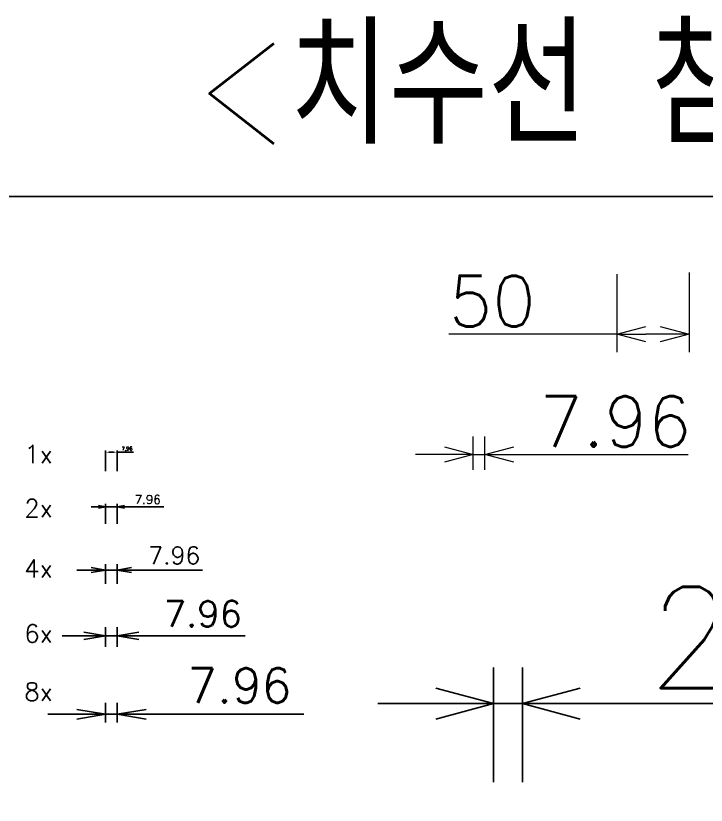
# Model space of a CAD drawing. Header units: millimetres. Extents: x 100 to 1520, y 4867 to 5871.
# Drawn here: x 369 to 847, y 5325 to 5871 of the extents above; entities that cross this region are included whole.
import ezdxf
from ezdxf.enums import TextEntityAlignment as Align

# ---------------------------------------------------------------- set-up
doc = ezdxf.new("R2010")
doc.units = ezdxf.units.MM
doc.layers.add('1 CONTINUOUS', color=7, linetype='Continuous', lineweight=30)
doc.layers.add('AM_5', color=3, linetype='Continuous', lineweight=25)
doc.layers.add('DIM', color=4, linetype='Continuous')
doc.layers.add('O', color=7, linetype='Continuous')
doc.styles.get("Standard").update_dxf_attribs({"font": 'romans.shx', "bigfont": 'whgtxt.shx'})
doc.dimstyles.new('ISO-25', dxfattribs={"dimtxt": 2.5, "dimasz": 2.5, "dimexe": 1.25, "dimexo": 0.625, "dimtad": 1, "dimtxsty": 'Standard', "dimcen": 2.5, "dimadec": 0, "dimazin": 0, "dimtfac": 1, "dimtmove": 0, "dimatfit": 3, "dimfxl": 1, "dimarcsym": 0})
doc.dimstyles.new('ISO-25 x2', dxfattribs={"dimscale": 2, "dimtxt": 3, "dimasz": 2.5, "dimexe": 1, "dimexo": 1, "dimgap": 1, "dimtad": 1, "dimdsep": 46, "dimtxsty": 'Standard', "dimblk": 'OPEN', "dimcen": 2.5, "dimclrd": 4, "dimclre": 4, "dimclrt": 2, "dimadec": 1, "dimazin": 2, "dimtfac": 1, "dimtmove": 0, "dimatfit": 0, "dimldrblk": 'OPEN', "dimfxl": 1, "dimarcsym": 0})
doc.dimstyles.new('ISO-25 x4', dxfattribs={"dimscale": 4, "dimtxt": 3, "dimasz": 2.5, "dimexe": 1, "dimexo": 1, "dimgap": 1, "dimtad": 1, "dimdsep": 46, "dimtxsty": 'Standard', "dimblk": 'OPEN', "dimcen": 2.5, "dimclrd": 4, "dimclre": 4, "dimclrt": 2, "dimadec": 1, "dimazin": 2, "dimtfac": 1, "dimtmove": 0, "dimatfit": 0, "dimldrblk": 'OPEN', "dimfxl": 1, "dimarcsym": 0})
doc.dimstyles.new('ISO-25 x6', dxfattribs={"dimscale": 6, "dimtxt": 3, "dimasz": 2.5, "dimexe": 1, "dimexo": 1, "dimgap": 1, "dimtad": 1, "dimdsep": 46, "dimtxsty": 'Standard', "dimblk": 'OPEN', "dimcen": 2.5, "dimclrd": 4, "dimclre": 4, "dimclrt": 2, "dimadec": 1, "dimazin": 2, "dimtfac": 1, "dimtmove": 0, "dimatfit": 0, "dimldrblk": 'OPEN', "dimfxl": 1, "dimarcsym": 0})
doc.dimstyles.new('ISO-25 x8', dxfattribs={"dimscale": 8, "dimtxt": 3, "dimasz": 2.5, "dimexe": 1, "dimexo": 1, "dimgap": 1, "dimtad": 1, "dimdsep": 46, "dimtxsty": 'Standard', "dimblk": 'OPEN', "dimcen": 2.5, "dimclrd": 4, "dimclre": 4, "dimclrt": 2, "dimadec": 1, "dimazin": 2, "dimtfac": 1, "dimtmove": 0, "dimatfit": 0, "dimldrblk": 'OPEN', "dimfxl": 1, "dimarcsym": 0})
doc.dimstyles.new('ISO-25-S10$0', dxfattribs={"dimscale": 10, "dimtxt": 3.5, "dimasz": 2, "dimexe": 1.25, "dimexo": 0.3, "dimgap": 0.5, "dimtad": 1, "dimdsep": 46, "dimtxsty": 'Standard', "dimblk": 'OPEN30', "dimcen": 3, "dimclrd": 8, "dimclre": 8, "dimclrt": 60, "dimazin": 2, "dimtp": 0.02, "dimtm": 0.02, "dimtfac": 0.5, "dimtmove": 0, "dimatfit": 3, "dimldrblk": 'OPEN30', "dimfxl": 1, "dimtolj": 2, "dimlwd": 0, "dimlwe": 0, "dimarcsym": 0})
doc.dimstyles.new('ISO-25-S10가는선', dxfattribs={"dimscale": 10, "dimtxt": 3.5, "dimasz": 2, "dimexe": 1.25, "dimexo": 0.3, "dimgap": 0.5, "dimtad": 1, "dimdsep": 46, "dimtxsty": 'Standard', "dimblk": 'OPEN30', "dimcen": 3, "dimclrd": 8, "dimclre": 8, "dimclrt": 60, "dimazin": 2, "dimtp": 0.02, "dimtm": 0.02, "dimtfac": 0.5, "dimtmove": 0, "dimatfit": 3, "dimldrblk": 'OPEN30', "dimfxl": 1.25, "dimtolj": 2, "dimlwd": 0, "dimlwe": 0, "dimarcsym": 0})
doc.dimstyles.new('ISO-25-S20', dxfattribs={"dimscale": 20, "dimtxt": 3.5, "dimasz": 2, "dimexe": 1.25, "dimexo": 0.3, "dimgap": 0.5, "dimtad": 1, "dimdsep": 46, "dimtxsty": 'Standard', "dimblk": 'OPEN30', "dimcen": 3, "dimclrd": 8, "dimclre": 8, "dimclrt": 60, "dimazin": 2, "dimtp": 0.02, "dimtm": 0.02, "dimtfac": 0.5, "dimtmove": 0, "dimatfit": 3, "dimldrblk": 'OPEN30', "dimfxl": 1.25, "dimtolj": 2, "dimlwd": -1, "dimlwe": -1, "dimarcsym": 0})

# ---------------------------------------------------------------- blocks, each defined once
blk = doc.blocks.new('*D39')
at = {"layer": 'Defpoints', "color": 0, "transparency": 16777216}
for p in [(439.42, 5568.98), (431.46, 5555.31), (439.42, 5555.31)]:
    blk.add_point(p, dxfattribs=at)
at = {"layer": 'O', "color": 0, "lineweight": -2, "transparency": 16777216}
for p, q in [((431.46, 5555.94), (431.46, 5570.23)), ((439.42, 5555.94), (439.42, 5570.23)), ((433.96, 5568.98), (436.92, 5568.98)), ((439.42, 5568.98), (450.67, 5568.98))]:
    blk.add_line(p, q, dxfattribs=at)
at = {"layer": 'O', "color": 0, "transparency": 16777216}
for points in [[(433.96, 5569.39), (433.96, 5568.56), (431.46, 5568.98)], [(436.92, 5569.39), (436.92, 5568.56), (439.42, 5568.98)]]:
    blk.add_solid(points, dxfattribs=at)
at = {"layer": 'O', "color": 0, "transparency": 16777216, "insert": (446.3, 5571.09), "char_height": 2.5, "attachment_point": 5}
blk.add_mtext('7,96', dxfattribs=at)
blk = doc.blocks.new('_OPEN')
at = {"color": 0, "linetype": 'ByBlock'}
for p, q in [((-1, 0.167), (0, 0)), ((0, 0), (-1, -0.167)), ((0, 0), (-1, 0))]:
    blk.add_line(p, q, dxfattribs=at)
blk = doc.blocks.new('*D40')
at = {"layer": 'Defpoints', "color": 0, "transparency": 16777216}
for p in [(439.42, 5531.21), (431.46, 5517.54), (439.42, 5517.54)]:
    blk.add_point(p, dxfattribs=at)
at = {"layer": 'O', "color": 4, "lineweight": -2, "transparency": 16777216}
for p, q in [((431.46, 5519.54), (431.46, 5533.21)), ((439.42, 5519.54), (439.42, 5533.21)), ((426.46, 5531.21), (421.46, 5531.21)), ((431.46, 5531.21), (439.42, 5531.21)), ((444.42, 5531.21), (471.71, 5531.21))]:
    blk.add_line(p, q, dxfattribs=at)
at = {"layer": 'O', "color": 4, "lineweight": -2, "transparency": 16777216, "xscale": 5, "yscale": 5, "zscale": 5}
blk.add_blockref('_OPEN', (431.46, 5531.21), dxfattribs=at)
at = {"layer": 'O', "color": 4, "lineweight": -2, "transparency": 16777216, "xscale": 5, "yscale": 5, "zscale": 5, "rotation": 180}
blk.add_blockref('_OPEN', (439.42, 5531.21), dxfattribs=at)
at = {"layer": 'O', "color": 2, "transparency": 16777216, "insert": (460.57, 5536.21), "char_height": 6, "attachment_point": 5}
blk.add_mtext('7.96', dxfattribs=at)
blk = doc.blocks.new('*D41')
at = {"layer": 'Defpoints', "color": 0, "transparency": 16777216}
for p in [(439.42, 5487.5), (431.46, 5473.84), (439.42, 5473.84)]:
    blk.add_point(p, dxfattribs=at)
at = {"layer": 'O', "color": 4, "lineweight": -2, "transparency": 16777216}
for p, q in [((431.46, 5477.84), (431.46, 5491.5)), ((439.42, 5477.84), (439.42, 5491.5)), ((421.46, 5487.5), (411.46, 5487.5)), ((431.46, 5487.5), (439.42, 5487.5)), ((449.42, 5487.5), (498.49, 5487.5))]:
    blk.add_line(p, q, dxfattribs=at)
at = {"layer": 'O', "color": 4, "lineweight": -2, "transparency": 16777216, "xscale": 10, "yscale": 10, "zscale": 10}
blk.add_blockref('_OPEN', (431.46, 5487.5), dxfattribs=at)
at = {"layer": 'O', "color": 4, "lineweight": -2, "transparency": 16777216, "xscale": 10, "yscale": 10, "zscale": 10, "rotation": 180}
blk.add_blockref('_OPEN', (439.42, 5487.5), dxfattribs=at)
at = {"layer": 'O', "color": 2, "transparency": 16777216, "insert": (478.95, 5497.63), "char_height": 12, "attachment_point": 5}
blk.add_mtext('7.96', dxfattribs=at)
blk = doc.blocks.new('*D42')
at = {"layer": 'Defpoints', "color": 0, "transparency": 16777216}
for p in [(439.42, 5387.7), (431.46, 5374.04), (439.42, 5374.04)]:
    blk.add_point(p, dxfattribs=at)
at = {"layer": 'O', "color": 4, "lineweight": -2, "transparency": 16777216}
for p, q in [((431.46, 5382.04), (431.46, 5395.7)), ((439.42, 5382.04), (439.42, 5395.7)), ((411.46, 5387.7), (391.46, 5387.7)), ((431.46, 5387.7), (439.42, 5387.7)), ((459.42, 5387.7), (568.57, 5387.7))]:
    blk.add_line(p, q, dxfattribs=at)
at = {"layer": 'O', "color": 4, "lineweight": -2, "transparency": 16777216, "xscale": 20, "yscale": 20, "zscale": 20}
blk.add_blockref('_OPEN', (431.46, 5387.7), dxfattribs=at)
at = {"layer": 'O', "color": 4, "lineweight": -2, "transparency": 16777216, "xscale": 20, "yscale": 20, "zscale": 20, "rotation": 180}
blk.add_blockref('_OPEN', (439.42, 5387.7), dxfattribs=at)
at = {"layer": 'O', "color": 2, "transparency": 16777216, "insert": (523.99, 5407.7), "char_height": 24, "attachment_point": 5}
blk.add_mtext('7.96', dxfattribs=at)
blk = doc.blocks.new('*D43')
at = {"layer": 'Defpoints', "color": 0, "transparency": 16777216}
for p in [(439.42, 5442), (431.46, 5428.33), (439.42, 5428.33)]:
    blk.add_point(p, dxfattribs=at)
at = {"layer": 'O', "color": 4, "lineweight": -2, "transparency": 16777216}
for p, q in [((431.46, 5434.33), (431.46, 5448)), ((439.42, 5434.33), (439.42, 5448)), ((416.46, 5442), (401.46, 5442)), ((431.46, 5442), (439.42, 5442)), ((454.42, 5442), (528.02, 5442))]:
    blk.add_line(p, q, dxfattribs=at)
at = {"layer": 'O', "color": 4, "lineweight": -2, "transparency": 16777216, "xscale": 15, "yscale": 15, "zscale": 15}
blk.add_blockref('_OPEN', (431.46, 5442), dxfattribs=at)
at = {"layer": 'O', "color": 4, "lineweight": -2, "transparency": 16777216, "xscale": 15, "yscale": 15, "zscale": 15, "rotation": 180}
blk.add_blockref('_OPEN', (439.42, 5442), dxfattribs=at)
at = {"layer": 'O', "color": 2, "transparency": 16777216, "insert": (498.72, 5457.19), "char_height": 18, "attachment_point": 5}
blk.add_mtext('7.96', dxfattribs=at)
blk = doc.blocks.new('_Open30')
at = {"color": 0, "linetype": 'ByBlock', "lineweight": -2}
for p, q in [((-1, 0.268), (0, 0)), ((0, 0), (-1, -0.268)), ((0, 0), (-1, 0))]:
    blk.add_line(p, q, dxfattribs=at)
blk = doc.blocks.new('*D30')
at = {"layer": 'AM_5', "color": 8, "transparency": 16777216}
for p, q in [((699.91, 5340.85), (699.91, 5420.09)), ((719.91, 5340.85), (719.91, 5420.09)), ((659.91, 5395.09), (619.91, 5395.09)), ((699.91, 5395.09), (719.91, 5395.09)), ((759.91, 5395.09), (927.19, 5395.09))]:
    blk.add_line(p, q, dxfattribs=at)
at = {"layer": 'Defpoints', "color": 0, "transparency": 16777216}
for p in [(719.91, 5395.09), (699.91, 5334.85), (719.91, 5334.85)]:
    blk.add_point(p, dxfattribs=at)
at = {"layer": 'AM_5', "color": 8, "transparency": 16777216, "xscale": 40, "yscale": 40, "zscale": 40}
blk.add_blockref('_Open30', (699.91, 5395.09), dxfattribs=at)
at = {"layer": 'AM_5', "color": 8, "transparency": 16777216, "xscale": 40, "yscale": 40, "zscale": 40, "rotation": 180}
blk.add_blockref('_Open30', (719.91, 5395.09), dxfattribs=at)
at = {"layer": 'AM_5', "color": 60, "transparency": 16777216, "insert": (866.57, 5440.83), "char_height": 70, "attachment_point": 5}
blk.add_mtext('\\A2;20', dxfattribs=at)
blk = doc.blocks.new('*D45')
at = {"layer": 'Defpoints', "color": 0, "transparency": 16777216}
for p in [(693.81, 5567.35), (685.85, 5553.68), (693.81, 5553.68)]:
    blk.add_point(p, dxfattribs=at)
at = {"layer": 'O', "color": 8, "lineweight": 0, "transparency": 16777216}
for p, q in [((685.85, 5556.68), (685.85, 5579.85)), ((693.81, 5556.68), (693.81, 5579.85)), ((665.85, 5567.35), (645.85, 5567.35)), ((685.85, 5567.35), (693.81, 5567.35)), ((713.81, 5567.35), (834.42, 5567.35))]:
    blk.add_line(p, q, dxfattribs=at)
at = {"layer": 'O', "color": 8, "lineweight": 0, "transparency": 16777216, "xscale": 20, "yscale": 20, "zscale": 20}
blk.add_blockref('_Open30', (685.85, 5567.35), dxfattribs=at)
at = {"layer": 'O', "color": 8, "lineweight": 0, "transparency": 16777216, "xscale": 20, "yscale": 20, "zscale": 20, "rotation": 180}
blk.add_blockref('_Open30', (693.81, 5567.35), dxfattribs=at)
at = {"layer": 'O', "color": 60, "transparency": 16777216, "insert": (784.11, 5590.22), "char_height": 35, "attachment_point": 5}
blk.add_mtext('7.96', dxfattribs=at)
blk = doc.blocks.new('*D48')
at = {"layer": '1 CONTINUOUS', "color": 8, "lineweight": 0, "transparency": 16777216}
for p, q in [((785.2, 5692.14), (785.2, 5638.12)), ((835.2, 5693.23), (835.2, 5638.12)), ((785.2, 5650.62), (668.92, 5650.62)), ((815.2, 5650.62), (805.2, 5650.62))]:
    blk.add_line(p, q, dxfattribs=at)
at = {"layer": 'Defpoints', "color": 0, "transparency": 16777216}
for p in [(835.2, 5696.23), (785.2, 5695.14), (785.2, 5650.62)]:
    blk.add_point(p, dxfattribs=at)
at = {"layer": '1 CONTINUOUS', "color": 8, "lineweight": 0, "transparency": 16777216, "xscale": 20, "yscale": 20, "zscale": 20, "rotation": 180}
blk.add_blockref('_Open30', (785.2, 5650.62), dxfattribs=at)
at = {"layer": '1 CONTINUOUS', "color": 8, "lineweight": 0, "transparency": 16777216, "xscale": 20, "yscale": 20, "zscale": 20}
blk.add_blockref('_Open30', (835.2, 5650.62), dxfattribs=at)
at = {"layer": '1 CONTINUOUS', "color": 60, "transparency": 16777216, "insert": (698.93, 5673.49), "char_height": 35, "attachment_point": 5}
blk.add_mtext('50', dxfattribs=at)

msp = doc.modelspace()

# ---------------------------------------------------------------- linework, layer by layer
msp.add_lwpolyline([(99.662, 5745.872), (1520.339, 5745.872), (1520.339, 4866.504), (99.662, 4866.504)], close=True)

# ---------------------------------------------------------------- texts
at = {"color": 7, "true_color": 0xffffff, "width": 0.8}
msp.add_text('<치수선 참고>', height=81, dxfattribs=at).set_placement((492.321, 5782.301))
at = {"layer": 'DIM'}
for s, p in [('1x', (394.91, 5561.494)), ('2x', (394.91, 5523.956)), ('4x', (394.91, 5482.231)), ('6x', (394.91, 5437.314)), ('8x', (394.91, 5397.044))]:
    msp.add_text(s, height=12.4551, dxfattribs=at).set_placement(p, align=Align.RIGHT)

# ---------------------------------------------------------------- dimensions: what is measured, and where the dimension line sits
at = {"layer": '1 CONTINUOUS'}
dim = msp.add_linear_dim(base=(785.204, 5650.621), p1=(835.204, 5696.234), p2=(785.204, 5695.14), dimstyle='ISO-25-S10가는선', override={"dimtol": 0, "dimlim": 0, "dimtp": 0.02, "dimtm": 0.02, "dimtfac": 0.71, "dimtdec": 2, "dimtolj": 0, "dimtzin": 8}, dxfattribs=at)
dim.commit()
dim.dimension.update_dxf_attribs({"geometry": '*D48', "text_midpoint": (698.933, 5650.621), "dimtype": 160})
at = {"layer": 'AM_5'}
dim = msp.add_linear_dim(base=(719.906, 5395.087), p1=(699.906, 5334.851), p2=(719.906, 5334.851), dimstyle='ISO-25-S20', override={"dimtol": 0, "dimlim": 0, "dimtp": 0.02, "dimtm": 0.02, "dimtfac": 0.5, "dimtdec": 2, "dimtolj": 2, "dimtzin": 8}, dxfattribs=at)
dim.commit()
dim.dimension.update_dxf_attribs({"geometry": '*D30', "text_midpoint": (866.573, 5395.087), "dimtype": 160})
at = {"layer": 'O'}
dim = msp.add_linear_dim(base=(693.812, 5567.349), p1=(685.853, 5553.685), p2=(693.812, 5553.685), dimstyle='ISO-25-S10$0', override={"dimtol": 0, "dimlim": 0, "dimtp": 0, "dimtm": 0, "dimtfac": 1, "dimtdec": 2, "dimtolj": 0, "dimtzin": 8}, dxfattribs=at)
dim.commit()
dim.dimension.update_dxf_attribs({"geometry": '*D45', "text_midpoint": (784.114, 5590.219)})
for base, p1, p2, dimstyle, picture, middle in [((439.422, 5568.978), (431.463, 5555.313), (439.422, 5555.313), 'ISO-25', '*D39', (446.297, 5571.091)), ((439.422, 5531.207), (431.463, 5517.542), (439.422, 5517.542), 'ISO-25 x2', '*D40', (460.565, 5536.207)), ((439.422, 5487.5), (431.463, 5473.835), (439.422, 5473.835), 'ISO-25 x4', '*D41', (478.954, 5497.627)), ((439.422, 5441.999), (431.463, 5428.334), (439.422, 5428.334), 'ISO-25 x6', '*D43', (498.72, 5457.189)), ((439.422, 5387.701), (431.463, 5374.037), (439.422, 5374.037), 'ISO-25 x8', '*D42', (523.994, 5407.701))]:
    dim = msp.add_linear_dim(base=base, p1=p1, p2=p2, dimstyle=dimstyle, dxfattribs=at)
    dim.commit()
    dim.dimension.update_dxf_attribs({"geometry": picture, "text_midpoint": middle})

doc.saveas('drawing.dxf')
